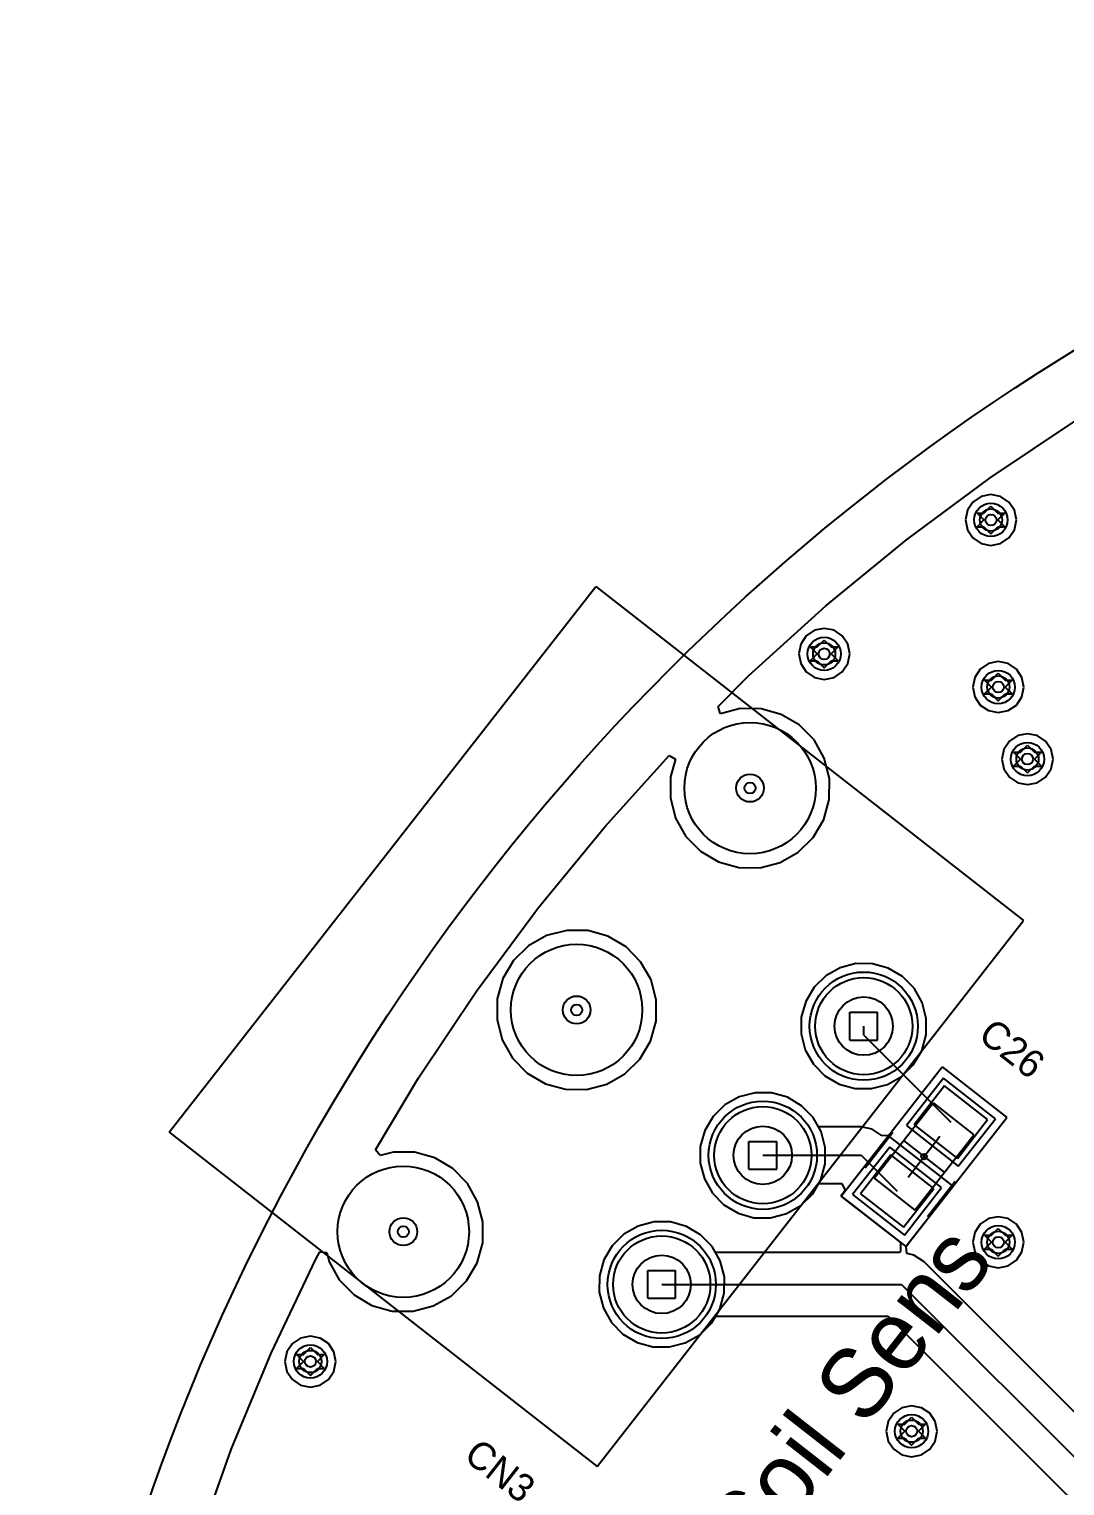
# Model space of a CAD drawing. Header units: millimetres. Extents: x 7.3 to 18.4, y 2.4 to 9.4.
# Drawn here: x 7.802 to 8.548, y 4.624 to 5.674 of the extents above; entities that cross this region are included whole.
import ezdxf

# ---------------------------------------------------------------- set-up
doc = ezdxf.new("R2010")
doc.units = ezdxf.units.MM
doc.header["$MEASUREMENT"] = 0
for name, color, linetype in [('BottomLayer', 5, 'Continuous'), ('BottomSolder', 6, 'Continuous'), ('DrillDrawing', 1, 'Continuous'), ('Mechanical1', 6, 'Continuous'), ('Mechanical13', 56, 'Continuous'), ('Mechanical15', 56, 'Continuous'), ('MidLayer1', 16, 'Continuous'), ('MidLayer2', 76, 'Continuous'), ('MultiLayer', 9, 'Continuous'), ('PadHoleLayer', 156, 'Continuous'), ('TopLayer', 1, 'Continuous'), ('TopOverlay', 2, 'Continuous'), ('TopPaste', 8, 'Continuous'), ('TopSolder', 216, 'Continuous'), ('ViaHoleLayer', 16, 'Continuous')]:
    doc.layers.add(name, color=color, linetype=linetype)

msp = doc.modelspace()

# ---------------------------------------------------------------- linework, layer by layer
at = {"layer": 'BottomLayer'}
for p, q in [((8.4941, 5.3508), (8.5565, 5.3925)), ((8.4338, 5.3061), (8.4941, 5.3508)), ((8.3757, 5.2584), (8.4338, 5.3061)), ((8.3201, 5.208), (8.3757, 5.2584)), ((8.2982, 5.1861), (8.3201, 5.208)), ((8.2996, 5.1811), (8.2982, 5.1861)), ((8.3, 5.1808), (8.2996, 5.1811)), ((8.3141, 5.1845), (8.3, 5.1808)), ((8.3292, 5.1843), (8.3141, 5.1845)), ((8.3437, 5.1803), (8.3292, 5.1843)), ((8.3567, 5.1727), (8.3437, 5.1803)), ((8.3673, 5.1619), (8.3567, 5.1727)), ((8.3747, 5.1488), (8.3673, 5.1619)), ((8.2166, 5.0993), (8.263, 5.1506)), ((8.263, 5.1506), (8.2676, 5.1481)), ((8.2676, 5.1481), (8.264, 5.1352)), ((8.3785, 5.1342), (8.3747, 5.1488)), ((8.264, 5.1352), (8.2638, 5.1201)), ((8.3783, 5.1191), (8.3785, 5.1342)), ((8.2638, 5.1201), (8.2676, 5.1055)), ((8.3743, 5.1046), (8.3783, 5.1191)), ((8.2676, 5.1055), (8.275, 5.0924)), ((8.3667, 5.0916), (8.3743, 5.1046)), ((8.1689, 5.0412), (8.2166, 5.0993)), ((8.275, 5.0924), (8.2856, 5.0817)), ((8.3559, 5.081), (8.3667, 5.0916)), ((8.2856, 5.0817), (8.2986, 5.074)), ((8.3428, 5.0736), (8.3559, 5.081)), ((8.2986, 5.074), (8.3131, 5.07)), ((8.3131, 5.07), (8.3282, 5.0698)), ((8.3282, 5.0698), (8.3428, 5.0736)), ((8.1242, 4.9809), (8.1689, 5.0412)), ((8.1747, 5.0209), (8.1616, 5.0135)), ((8.1893, 5.0247), (8.1747, 5.0209)), ((8.2044, 5.0246), (8.1893, 5.0247)), ((8.2189, 5.0205), (8.2044, 5.0246)), ((8.2319, 5.0129), (8.2189, 5.0205)), ((8.1616, 5.0135), (8.1508, 5.0029)), ((8.2424, 5.0021), (8.2319, 5.0129)), ((8.1508, 5.0029), (8.1432, 4.99)), ((8.2499, 4.989), (8.2424, 5.0021)), ((8.1432, 4.99), (8.1391, 4.9754)), ((8.2536, 4.9744), (8.2499, 4.989)), ((8.0825, 4.9185), (8.1242, 4.9809)), ((8.1391, 4.9754), (8.139, 4.9604)), ((8.2535, 4.9594), (8.2536, 4.9744)), ((8.139, 4.9604), (8.1428, 4.9458)), ((8.2495, 4.9448), (8.2535, 4.9594)), ((8.1428, 4.9458), (8.1502, 4.9326)), ((8.2418, 4.9318), (8.2495, 4.9448)), ((8.1502, 4.9326), (8.1608, 4.9219)), ((8.2311, 4.9213), (8.2418, 4.9318)), ((8.0515, 4.8667), (8.0825, 4.9185)), ((8.1608, 4.9219), (8.1738, 4.9142)), ((8.1738, 4.9142), (8.1883, 4.9102)), ((8.2034, 4.9101), (8.218, 4.9138)), ((8.218, 4.9138), (8.2311, 4.9213)), ((8.1883, 4.9102), (8.2034, 4.9101)), ((8.3134, 4.9048), (8.303, 4.8989)), ((8.3248, 4.9077), (8.3134, 4.9048)), ((8.3367, 4.9076), (8.3248, 4.9077)), ((8.3481, 4.9045), (8.3367, 4.9076)), ((8.3583, 4.8984), (8.3481, 4.9045)), ((8.303, 4.8989), (8.2946, 4.8906)), ((8.3666, 4.89), (8.3583, 4.8984)), ((8.2886, 4.8804), (8.2854, 4.869)), ((8.2946, 4.8906), (8.2886, 4.8804)), ((8.3724, 4.8797), (8.3666, 4.89)), ((8.3754, 4.8682), (8.3724, 4.8797)), ((8.0547, 4.8624), (8.0515, 4.8667)), ((8.0645, 4.8649), (8.0547, 4.8624)), ((8.0795, 4.8648), (8.0645, 4.8649)), ((8.0941, 4.8608), (8.0795, 4.8648)), ((8.1071, 4.8531), (8.0941, 4.8608)), ((8.2854, 4.869), (8.2853, 4.8571)), ((8.3753, 4.8564), (8.3754, 4.8682)), ((8.1176, 4.8424), (8.1071, 4.8531)), ((8.2853, 4.8571), (8.2883, 4.8457)), ((8.3721, 4.8449), (8.3753, 4.8564)), ((8.125, 4.8292), (8.1176, 4.8424)), ((8.2883, 4.8457), (8.2941, 4.8354)), ((8.3661, 4.8347), (8.3721, 4.8449)), ((8.1288, 4.8147), (8.125, 4.8292)), ((8.2941, 4.8354), (8.3024, 4.8269)), ((8.3577, 4.8264), (8.3661, 4.8347)), ((8.3024, 4.8269), (8.3126, 4.8209)), ((8.3126, 4.8209), (8.324, 4.8177)), ((8.324, 4.8177), (8.3359, 4.8176)), ((8.3359, 4.8176), (8.3474, 4.8206)), ((8.3474, 4.8206), (8.3577, 4.8264)), ((8.1287, 4.7996), (8.1288, 4.8147)), ((8.2406, 4.8117), (8.2303, 4.8059)), ((8.2521, 4.8147), (8.2406, 4.8117)), ((8.264, 4.8146), (8.2521, 4.8147)), ((8.2754, 4.8114), (8.264, 4.8146)), ((8.2856, 4.8054), (8.2754, 4.8114)), ((8.1247, 4.7851), (8.1287, 4.7996)), ((8.2219, 4.7975), (8.2159, 4.7873)), ((8.2303, 4.8059), (8.2219, 4.7975)), ((8.2939, 4.7969), (8.2856, 4.8054)), ((8.2997, 4.7866), (8.2939, 4.7969)), ((7.9764, 4.72), (8.0085, 4.7878)), ((8.0085, 4.7878), (8.0113, 4.7931)), ((8.0113, 4.7931), (8.0163, 4.7925)), ((8.0163, 4.7925), (8.018, 4.786)), ((8.018, 4.786), (8.0254, 4.7729)), ((8.2159, 4.7873), (8.2127, 4.7759)), ((8.3027, 4.7751), (8.2997, 4.7866)), ((8.117, 4.7721), (8.1247, 4.7851)), ((8.2127, 4.7759), (8.2126, 4.7641)), ((8.0254, 4.7729), (8.036, 4.7621)), ((8.1063, 4.7615), (8.117, 4.7721)), ((8.3026, 4.7633), (8.3027, 4.7751)), ((8.036, 4.7621), (8.0489, 4.7545)), ((8.0489, 4.7545), (8.0635, 4.7504)), ((8.0931, 4.7541), (8.1063, 4.7615)), ((8.2126, 4.7641), (8.2156, 4.7526)), ((8.2994, 4.7519), (8.3026, 4.7633)), ((8.0635, 4.7504), (8.0785, 4.7503)), ((8.0785, 4.7503), (8.0931, 4.7541)), ((8.2156, 4.7526), (8.2214, 4.7423)), ((8.2934, 4.7417), (8.2994, 4.7519)), ((8.2214, 4.7423), (8.2297, 4.7338)), ((8.2297, 4.7338), (8.2399, 4.7278)), ((8.2746, 4.7275), (8.285, 4.7334)), ((8.285, 4.7334), (8.2934, 4.7417)), ((8.2399, 4.7278), (8.2513, 4.7247)), ((8.2513, 4.7247), (8.2632, 4.7246)), ((8.2632, 4.7246), (8.2746, 4.7275)), ((7.9476, 4.6506), (7.9764, 4.72)), ((7.9223, 4.5799), (7.9476, 4.6506))]:
    msp.add_line(p, q, dxfattribs=at)
for centre, radius in [((8.4947, 5.3204), 0.008), ((8.3746, 5.2239), 0.008), ((8.5, 5.2), 0.008), ((8.521, 5.1481), 0.008), ((8.4031, 4.9557), 0.035), ((8.3304, 4.8627), 0.035), ((8.5, 4.8), 0.008), ((8.2576, 4.7696), 0.035), ((8.0046, 4.7141), 0.008), ((8.4376, 4.6639), 0.008)]:
    msp.add_circle(centre, radius, dxfattribs=at)
at = {"layer": 'BottomSolder'}
for centre, radius in [((8.4947, 5.3204), 0.012), ((8.3746, 5.2239), 0.012), ((8.5, 5.2), 0.012), ((8.521, 5.1481), 0.012), ((8.3212, 5.1272), 0.004), ((8.4031, 4.9557), 0.039), ((8.1963, 4.9674), 0.004), ((8.3304, 4.8627), 0.039), ((8.0715, 4.8076), 0.004), ((8.2576, 4.7696), 0.039), ((8.5, 4.8), 0.012), ((8.0046, 4.7141), 0.012), ((8.4376, 4.6639), 0.012)]:
    msp.add_circle(centre, radius, dxfattribs=at)
at = {"layer": 'DrillDrawing'}
for p, q in [((8.4847, 5.3254), (8.4897, 5.3204)), ((8.4847, 5.3254), (8.4897, 5.3254)), ((8.4897, 5.3254), (8.4947, 5.3304)), ((8.4947, 5.3304), (8.4997, 5.3254)), ((8.4997, 5.3254), (8.5047, 5.3254)), ((8.4997, 5.3204), (8.5047, 5.3254)), ((8.4847, 5.3154), (8.4897, 5.3204)), ((8.4847, 5.3154), (8.4897, 5.3154)), ((8.4897, 5.3154), (8.4947, 5.3104)), ((8.4947, 5.3104), (8.4997, 5.3154)), ((8.4997, 5.3204), (8.5047, 5.3154)), ((8.4997, 5.3154), (8.5047, 5.3154)), ((8.3646, 5.2289), (8.3696, 5.2239)), ((8.3646, 5.2289), (8.3696, 5.2289)), ((8.3696, 5.2289), (8.3746, 5.2339)), ((8.3746, 5.2339), (8.3796, 5.2289)), ((8.3796, 5.2289), (8.3846, 5.2289)), ((8.3796, 5.2239), (8.3846, 5.2289)), ((8.3646, 5.2189), (8.3696, 5.2239)), ((8.3646, 5.2189), (8.3696, 5.2189)), ((8.3696, 5.2189), (8.3746, 5.2139)), ((8.3746, 5.2139), (8.3796, 5.2189)), ((8.3796, 5.2239), (8.3846, 5.2189)), ((8.3796, 5.2189), (8.3846, 5.2189)), ((8.495, 5.205), (8.5, 5.21)), ((8.5, 5.21), (8.505, 5.205)), ((8.49, 5.205), (8.495, 5.2)), ((8.49, 5.205), (8.495, 5.205)), ((8.49, 5.195), (8.495, 5.2)), ((8.505, 5.205), (8.51, 5.205)), ((8.505, 5.2), (8.51, 5.205)), ((8.505, 5.2), (8.51, 5.195)), ((8.49, 5.195), (8.495, 5.195)), ((8.495, 5.195), (8.5, 5.19)), ((8.5, 5.19), (8.505, 5.195)), ((8.505, 5.195), (8.51, 5.195)), ((8.516, 5.1531), (8.521, 5.1581)), ((8.521, 5.1581), (8.526, 5.1531)), ((8.511, 5.1531), (8.516, 5.1481)), ((8.511, 5.1531), (8.516, 5.1531)), ((8.511, 5.1431), (8.516, 5.1481)), ((8.511, 5.1431), (8.516, 5.1431)), ((8.516, 5.1431), (8.521, 5.1381)), ((8.521, 5.1381), (8.526, 5.1431)), ((8.526, 5.1531), (8.531, 5.1531)), ((8.526, 5.1481), (8.531, 5.1531)), ((8.526, 5.1481), (8.531, 5.1431)), ((8.526, 5.1431), (8.531, 5.1431)), ((8.3931, 4.9657), (8.4131, 4.9657)), ((8.3931, 4.9457), (8.3931, 4.9657)), ((8.4131, 4.9457), (8.4131, 4.9657)), ((8.3931, 4.9457), (8.4131, 4.9457)), ((8.3204, 4.8727), (8.3404, 4.8727)), ((8.3204, 4.8527), (8.3204, 4.8727)), ((8.3404, 4.8527), (8.3404, 4.8727)), ((8.3204, 4.8527), (8.3404, 4.8527)), ((8.495, 4.805), (8.5, 4.81)), ((8.5, 4.81), (8.505, 4.805)), ((8.49, 4.805), (8.495, 4.8)), ((8.49, 4.805), (8.495, 4.805)), ((8.49, 4.795), (8.495, 4.8)), ((8.505, 4.805), (8.51, 4.805)), ((8.505, 4.8), (8.51, 4.805)), ((8.505, 4.8), (8.51, 4.795)), ((8.49, 4.795), (8.495, 4.795)), ((8.495, 4.795), (8.5, 4.79)), ((8.5, 4.79), (8.505, 4.795)), ((8.505, 4.795), (8.51, 4.795)), ((8.2476, 4.7796), (8.2676, 4.7796)), ((8.2476, 4.7596), (8.2476, 4.7796)), ((8.2676, 4.7596), (8.2676, 4.7796)), ((8.2476, 4.7596), (8.2676, 4.7596)), ((7.9996, 4.7191), (8.0046, 4.7241)), ((8.0046, 4.7241), (8.0096, 4.7191)), ((7.9946, 4.7191), (7.9996, 4.7141)), ((7.9946, 4.7191), (7.9996, 4.7191)), ((7.9946, 4.7091), (7.9996, 4.7141)), ((8.0096, 4.7191), (8.0146, 4.7191)), ((8.0096, 4.7141), (8.0146, 4.7191)), ((8.0096, 4.7141), (8.0146, 4.7091)), ((7.9946, 4.7091), (7.9996, 4.7091)), ((7.9996, 4.7091), (8.0046, 4.7041)), ((8.0046, 4.7041), (8.0096, 4.7091)), ((8.0096, 4.7091), (8.0146, 4.7091)), ((8.4326, 4.6689), (8.4376, 4.6739)), ((8.4376, 4.6739), (8.4426, 4.6689)), ((8.4276, 4.6689), (8.4326, 4.6639)), ((8.4276, 4.6689), (8.4326, 4.6689)), ((8.4276, 4.6589), (8.4326, 4.6639)), ((8.4426, 4.6689), (8.4476, 4.6689)), ((8.4426, 4.6639), (8.4476, 4.6689)), ((8.4426, 4.6639), (8.4476, 4.6589)), ((8.4276, 4.6589), (8.4326, 4.6589)), ((8.4326, 4.6589), (8.4376, 4.6539)), ((8.4376, 4.6539), (8.4426, 4.6589)), ((8.4426, 4.6589), (8.4476, 4.6589))]:
    msp.add_line(p, q, dxfattribs=at)
for centre in [(8.3212, 5.1272), (8.1963, 4.9674), (8.0715, 4.8076)]:
    msp.add_circle(centre, 0.01, dxfattribs=at)
at = {"layer": 'Mechanical1'}
msp.add_circle((9.3768, 4.0992), 1.5748, dxfattribs=at)
at = {"layer": 'Mechanical13'}
for p, q in [((8.4106, 4.8461), (8.453, 4.9004)), ((8.453, 4.9004), (8.4824, 4.8773)), ((8.44, 4.823), (8.4824, 4.8773)), ((8.4106, 4.8461), (8.44, 4.823))]:
    msp.add_line(p, q, dxfattribs=at)
at = {"layer": 'Mechanical15'}
for p, q in [((8.3869, 4.8333), (8.4596, 4.9264)), ((8.4596, 4.9264), (8.5061, 4.89)), ((8.4334, 4.797), (8.5061, 4.89)), ((8.4318, 4.8732), (8.4612, 4.8502)), ((8.435, 4.847), (8.458, 4.8764)), ((8.3869, 4.8333), (8.4334, 4.797))]:
    msp.add_line(p, q, dxfattribs=at)
at = {"layer": 'MidLayer1'}
for p, q in [((8.4941, 5.3508), (8.5565, 5.3925)), ((8.4338, 5.3061), (8.4941, 5.3508)), ((8.3757, 5.2584), (8.4338, 5.3061)), ((8.3201, 5.208), (8.3757, 5.2584)), ((8.2982, 5.1861), (8.3201, 5.208)), ((8.2996, 5.1811), (8.2982, 5.1861)), ((8.3, 5.1808), (8.2996, 5.1811)), ((8.3141, 5.1845), (8.3, 5.1808)), ((8.3292, 5.1843), (8.3141, 5.1845)), ((8.3437, 5.1803), (8.3292, 5.1843)), ((8.3567, 5.1727), (8.3437, 5.1803)), ((8.3673, 5.1619), (8.3567, 5.1727)), ((8.3747, 5.1488), (8.3673, 5.1619)), ((8.2166, 5.0993), (8.263, 5.1506)), ((8.263, 5.1506), (8.2676, 5.1481)), ((8.2676, 5.1481), (8.264, 5.1352)), ((8.3785, 5.1342), (8.3747, 5.1488)), ((8.264, 5.1352), (8.2638, 5.1201)), ((8.3783, 5.1191), (8.3785, 5.1342)), ((8.2638, 5.1201), (8.2676, 5.1055)), ((8.3743, 5.1046), (8.3783, 5.1191)), ((8.2676, 5.1055), (8.275, 5.0924)), ((8.3667, 5.0916), (8.3743, 5.1046)), ((8.1689, 5.0412), (8.2166, 5.0993)), ((8.275, 5.0924), (8.2856, 5.0817)), ((8.3559, 5.081), (8.3667, 5.0916)), ((8.2856, 5.0817), (8.2986, 5.074)), ((8.3428, 5.0736), (8.3559, 5.081)), ((8.2986, 5.074), (8.3131, 5.07)), ((8.3131, 5.07), (8.3282, 5.0698)), ((8.3282, 5.0698), (8.3428, 5.0736)), ((8.1242, 4.9809), (8.1689, 5.0412)), ((8.1747, 5.0209), (8.1616, 5.0135)), ((8.1893, 5.0247), (8.1747, 5.0209)), ((8.2044, 5.0246), (8.1893, 5.0247)), ((8.2189, 5.0205), (8.2044, 5.0246)), ((8.2319, 5.0129), (8.2189, 5.0205)), ((8.1616, 5.0135), (8.1508, 5.0029)), ((8.2424, 5.0021), (8.2319, 5.0129)), ((8.1508, 5.0029), (8.1432, 4.99)), ((8.2499, 4.989), (8.2424, 5.0021)), ((8.1432, 4.99), (8.1391, 4.9754)), ((8.2536, 4.9744), (8.2499, 4.989)), ((8.0825, 4.9185), (8.1242, 4.9809)), ((8.1391, 4.9754), (8.139, 4.9604)), ((8.2535, 4.9594), (8.2536, 4.9744)), ((8.139, 4.9604), (8.1428, 4.9458)), ((8.2495, 4.9448), (8.2535, 4.9594)), ((8.1428, 4.9458), (8.1502, 4.9326)), ((8.2418, 4.9318), (8.2495, 4.9448)), ((8.1502, 4.9326), (8.1608, 4.9219)), ((8.2311, 4.9213), (8.2418, 4.9318)), ((8.0515, 4.8667), (8.0825, 4.9185)), ((8.1608, 4.9219), (8.1738, 4.9142)), ((8.1738, 4.9142), (8.1883, 4.9102)), ((8.2034, 4.9101), (8.218, 4.9138)), ((8.218, 4.9138), (8.2311, 4.9213)), ((8.1883, 4.9102), (8.2034, 4.9101)), ((8.3134, 4.9048), (8.303, 4.8989)), ((8.3248, 4.9077), (8.3134, 4.9048)), ((8.3367, 4.9076), (8.3248, 4.9077)), ((8.3481, 4.9045), (8.3367, 4.9076)), ((8.3583, 4.8984), (8.3481, 4.9045)), ((8.303, 4.8989), (8.2946, 4.8906)), ((8.3666, 4.89), (8.3583, 4.8984)), ((8.2886, 4.8804), (8.2854, 4.869)), ((8.2946, 4.8906), (8.2886, 4.8804)), ((8.3724, 4.8797), (8.3666, 4.89)), ((8.3754, 4.8682), (8.3724, 4.8797)), ((8.0547, 4.8624), (8.0515, 4.8667)), ((8.0645, 4.8649), (8.0547, 4.8624)), ((8.0795, 4.8648), (8.0645, 4.8649)), ((8.0941, 4.8608), (8.0795, 4.8648)), ((8.1071, 4.8531), (8.0941, 4.8608)), ((8.2854, 4.869), (8.2853, 4.8571)), ((8.3753, 4.8564), (8.3754, 4.8682)), ((8.1176, 4.8424), (8.1071, 4.8531)), ((8.2853, 4.8571), (8.2883, 4.8457)), ((8.3721, 4.8449), (8.3753, 4.8564)), ((8.125, 4.8292), (8.1176, 4.8424)), ((8.2883, 4.8457), (8.2941, 4.8354)), ((8.3661, 4.8347), (8.3721, 4.8449)), ((8.1288, 4.8147), (8.125, 4.8292)), ((8.2941, 4.8354), (8.3024, 4.8269)), ((8.3577, 4.8264), (8.3661, 4.8347)), ((8.3024, 4.8269), (8.3126, 4.8209)), ((8.3126, 4.8209), (8.324, 4.8177)), ((8.324, 4.8177), (8.3359, 4.8176)), ((8.3359, 4.8176), (8.3474, 4.8206)), ((8.3474, 4.8206), (8.3577, 4.8264)), ((8.1287, 4.7996), (8.1288, 4.8147)), ((8.2406, 4.8117), (8.2303, 4.8059)), ((8.2521, 4.8147), (8.2406, 4.8117)), ((8.264, 4.8146), (8.2521, 4.8147)), ((8.2754, 4.8114), (8.264, 4.8146)), ((8.2856, 4.8054), (8.2754, 4.8114)), ((8.1247, 4.7851), (8.1287, 4.7996)), ((8.2219, 4.7975), (8.2159, 4.7873)), ((8.2303, 4.8059), (8.2219, 4.7975)), ((8.2939, 4.7969), (8.2856, 4.8054)), ((8.2997, 4.7866), (8.2939, 4.7969)), ((7.9764, 4.72), (8.0085, 4.7878)), ((8.0085, 4.7878), (8.0113, 4.7931)), ((8.0113, 4.7931), (8.0163, 4.7925)), ((8.0163, 4.7925), (8.018, 4.786)), ((8.018, 4.786), (8.0254, 4.7729)), ((8.2159, 4.7873), (8.2127, 4.7759)), ((8.3027, 4.7751), (8.2997, 4.7866)), ((8.117, 4.7721), (8.1247, 4.7851)), ((8.2127, 4.7759), (8.2126, 4.7641)), ((8.0254, 4.7729), (8.036, 4.7621)), ((8.1063, 4.7615), (8.117, 4.7721)), ((8.3026, 4.7633), (8.3027, 4.7751)), ((8.036, 4.7621), (8.0489, 4.7545)), ((8.0489, 4.7545), (8.0635, 4.7504)), ((8.0931, 4.7541), (8.1063, 4.7615)), ((8.2126, 4.7641), (8.2156, 4.7526)), ((8.2994, 4.7519), (8.3026, 4.7633)), ((8.0635, 4.7504), (8.0785, 4.7503)), ((8.0785, 4.7503), (8.0931, 4.7541)), ((8.2156, 4.7526), (8.2214, 4.7423)), ((8.2934, 4.7417), (8.2994, 4.7519)), ((8.2214, 4.7423), (8.2297, 4.7338)), ((8.2297, 4.7338), (8.2399, 4.7278)), ((8.2746, 4.7275), (8.285, 4.7334)), ((8.285, 4.7334), (8.2934, 4.7417)), ((8.2399, 4.7278), (8.2513, 4.7247)), ((8.2513, 4.7247), (8.2632, 4.7246)), ((8.2632, 4.7246), (8.2746, 4.7275)), ((7.9476, 4.6506), (7.9764, 4.72)), ((7.9223, 4.5799), (7.9476, 4.6506))]:
    msp.add_line(p, q, dxfattribs=at)
for centre, radius in [((8.4947, 5.3204), 0.008), ((8.3746, 5.2239), 0.008), ((8.5, 5.2), 0.008), ((8.521, 5.1481), 0.008), ((8.4031, 4.9557), 0.035), ((8.3304, 4.8627), 0.035), ((8.5, 4.8), 0.008), ((8.2576, 4.7696), 0.035), ((8.0046, 4.7141), 0.008), ((8.4376, 4.6639), 0.008)]:
    msp.add_circle(centre, radius, dxfattribs=at)
at = {"layer": 'MidLayer2'}
for p, q in [((8.4941, 5.3508), (8.5565, 5.3925)), ((8.4338, 5.3061), (8.4941, 5.3508)), ((8.4817, 5.3333), (8.4778, 5.3274)), ((8.4877, 5.3373), (8.4817, 5.3333)), ((8.4947, 5.3387), (8.4877, 5.3373)), ((8.5017, 5.3373), (8.4947, 5.3387)), ((8.5077, 5.3333), (8.5017, 5.3373)), ((8.5117, 5.3274), (8.5077, 5.3333)), ((8.4778, 5.3274), (8.4764, 5.3204)), ((8.5131, 5.3204), (8.5117, 5.3274)), ((8.4764, 5.3204), (8.4778, 5.3133)), ((8.4778, 5.3133), (8.4817, 5.3074)), ((8.5077, 5.3074), (8.5117, 5.3133)), ((8.5117, 5.3133), (8.5131, 5.3204)), ((8.3757, 5.2584), (8.4338, 5.3061)), ((8.4817, 5.3074), (8.4877, 5.3034)), ((8.4877, 5.3034), (8.4947, 5.302)), ((8.4947, 5.302), (8.5017, 5.3034)), ((8.5017, 5.3034), (8.5077, 5.3074)), ((8.3201, 5.208), (8.3757, 5.2584)), ((8.3676, 5.2409), (8.3617, 5.2369)), ((8.3746, 5.2423), (8.3676, 5.2409)), ((8.3817, 5.2409), (8.3746, 5.2423)), ((8.3876, 5.2369), (8.3817, 5.2409)), ((8.3577, 5.2309), (8.3563, 5.2239)), ((8.3617, 5.2369), (8.3577, 5.2309)), ((8.3916, 5.2309), (8.3876, 5.2369)), ((8.393, 5.2239), (8.3916, 5.2309)), ((8.3563, 5.2239), (8.3577, 5.2169)), ((8.3577, 5.2169), (8.3617, 5.2109)), ((8.3876, 5.2109), (8.3916, 5.2169)), ((8.3916, 5.2169), (8.393, 5.2239)), ((8.493, 5.217), (8.487, 5.213)), ((8.5, 5.2184), (8.493, 5.217)), ((8.507, 5.217), (8.5, 5.2184)), ((8.513, 5.213), (8.507, 5.217)), ((8.2982, 5.1861), (8.3201, 5.208)), ((8.3617, 5.2109), (8.3676, 5.2069)), ((8.3676, 5.2069), (8.3746, 5.2055)), ((8.3746, 5.2055), (8.3817, 5.2069)), ((8.3817, 5.2069), (8.3876, 5.2109)), ((8.483, 5.207), (8.4816, 5.2)), ((8.487, 5.213), (8.483, 5.207)), ((8.517, 5.207), (8.513, 5.213)), ((8.5184, 5.2), (8.517, 5.207)), ((8.4816, 5.2), (8.483, 5.193)), ((8.517, 5.193), (8.5184, 5.2)), ((8.2996, 5.1811), (8.2982, 5.1861)), ((8.483, 5.193), (8.487, 5.187)), ((8.487, 5.187), (8.493, 5.183)), ((8.507, 5.183), (8.513, 5.187)), ((8.513, 5.187), (8.517, 5.193)), ((8.3, 5.1808), (8.2996, 5.1811)), ((8.3141, 5.1845), (8.3, 5.1808)), ((8.3292, 5.1843), (8.3141, 5.1845)), ((8.3437, 5.1803), (8.3292, 5.1843)), ((8.3567, 5.1727), (8.3437, 5.1803)), ((8.493, 5.183), (8.5, 5.1816)), ((8.5, 5.1816), (8.507, 5.183)), ((8.3673, 5.1619), (8.3567, 5.1727)), ((8.514, 5.165), (8.508, 5.1611)), ((8.521, 5.1664), (8.514, 5.165)), ((8.528, 5.165), (8.521, 5.1664)), ((8.534, 5.1611), (8.528, 5.165)), ((8.3747, 5.1488), (8.3673, 5.1619)), ((8.504, 5.1551), (8.5026, 5.1481)), ((8.508, 5.1611), (8.504, 5.1551)), ((8.538, 5.1551), (8.534, 5.1611)), ((8.5394, 5.1481), (8.538, 5.1551)), ((8.2166, 5.0993), (8.263, 5.1506)), ((8.263, 5.1506), (8.2676, 5.1481)), ((8.2676, 5.1481), (8.264, 5.1352)), ((8.3785, 5.1342), (8.3747, 5.1488)), ((8.5026, 5.1481), (8.504, 5.1411)), ((8.538, 5.1411), (8.5394, 5.1481)), ((8.264, 5.1352), (8.2638, 5.1201)), ((8.3783, 5.1191), (8.3785, 5.1342)), ((8.504, 5.1411), (8.508, 5.1351)), ((8.508, 5.1351), (8.514, 5.1311)), ((8.528, 5.1311), (8.534, 5.1351)), ((8.534, 5.1351), (8.538, 5.1411)), ((8.514, 5.1311), (8.521, 5.1297)), ((8.521, 5.1297), (8.528, 5.1311)), ((8.2638, 5.1201), (8.2676, 5.1055)), ((8.3743, 5.1046), (8.3783, 5.1191)), ((8.2676, 5.1055), (8.275, 5.0924)), ((8.3667, 5.0916), (8.3743, 5.1046)), ((8.1689, 5.0412), (8.2166, 5.0993)), ((8.275, 5.0924), (8.2856, 5.0817)), ((8.3559, 5.081), (8.3667, 5.0916)), ((8.2856, 5.0817), (8.2986, 5.074)), ((8.3428, 5.0736), (8.3559, 5.081)), ((8.2986, 5.074), (8.3131, 5.07)), ((8.3131, 5.07), (8.3282, 5.0698)), ((8.3282, 5.0698), (8.3428, 5.0736)), ((8.1242, 4.9809), (8.1689, 5.0412)), ((8.1747, 5.0209), (8.1616, 5.0135)), ((8.1893, 5.0247), (8.1747, 5.0209)), ((8.2044, 5.0246), (8.1893, 5.0247)), ((8.2189, 5.0205), (8.2044, 5.0246)), ((8.2319, 5.0129), (8.2189, 5.0205)), ((8.1616, 5.0135), (8.1508, 5.0029)), ((8.2424, 5.0021), (8.2319, 5.0129)), ((8.1508, 5.0029), (8.1432, 4.99)), ((8.2499, 4.989), (8.2424, 5.0021)), ((8.3861, 4.9978), (8.3758, 4.992)), ((8.3975, 5.0008), (8.3861, 4.9978)), ((8.4094, 5.0007), (8.3975, 5.0008)), ((8.4208, 4.9975), (8.4094, 5.0007)), ((8.431, 4.9915), (8.4208, 4.9975)), ((8.1432, 4.99), (8.1391, 4.9754)), ((8.2536, 4.9744), (8.2499, 4.989)), ((8.3758, 4.992), (8.3673, 4.9837)), ((8.4393, 4.9831), (8.431, 4.9915)), ((8.0825, 4.9185), (8.1242, 4.9809)), ((8.1391, 4.9754), (8.139, 4.9604)), ((8.3673, 4.9837), (8.3613, 4.9735)), ((8.4452, 4.9728), (8.4393, 4.9831)), ((8.2535, 4.9594), (8.2536, 4.9744)), ((8.3613, 4.9735), (8.3581, 4.9621)), ((8.4481, 4.9613), (8.4452, 4.9728)), ((8.139, 4.9604), (8.1428, 4.9458)), ((8.2495, 4.9448), (8.2535, 4.9594)), ((8.3581, 4.9621), (8.358, 4.9502)), ((8.448, 4.9494), (8.4481, 4.9613)), ((8.1428, 4.9458), (8.1502, 4.9326)), ((8.2418, 4.9318), (8.2495, 4.9448)), ((8.358, 4.9502), (8.361, 4.9387)), ((8.4449, 4.938), (8.448, 4.9494)), ((8.361, 4.9387), (8.3668, 4.9284)), ((8.4388, 4.9278), (8.4449, 4.938)), ((8.1502, 4.9326), (8.1608, 4.9219)), ((8.2311, 4.9213), (8.2418, 4.9318)), ((8.3668, 4.9284), (8.3751, 4.92)), ((8.4304, 4.9195), (8.4388, 4.9278)), ((8.0515, 4.8667), (8.0825, 4.9185)), ((8.1608, 4.9219), (8.1738, 4.9142)), ((8.1738, 4.9142), (8.1883, 4.9102)), ((8.2034, 4.9101), (8.218, 4.9138)), ((8.218, 4.9138), (8.2311, 4.9213)), ((8.3751, 4.92), (8.3853, 4.914)), ((8.3853, 4.914), (8.3968, 4.9108)), ((8.4086, 4.9107), (8.4201, 4.9137)), ((8.4201, 4.9137), (8.4304, 4.9195)), ((8.1883, 4.9102), (8.2034, 4.9101)), ((8.3968, 4.9108), (8.4086, 4.9107)), ((8.0547, 4.8624), (8.0515, 4.8667)), ((8.0645, 4.8649), (8.0547, 4.8624)), ((8.0795, 4.8648), (8.0645, 4.8649)), ((8.0941, 4.8608), (8.0795, 4.8648)), ((8.1071, 4.8531), (8.0941, 4.8608)), ((8.1176, 4.8424), (8.1071, 4.8531)), ((8.125, 4.8292), (8.1176, 4.8424)), ((8.1288, 4.8147), (8.125, 4.8292)), ((8.5, 4.8184), (8.493, 4.817)), ((8.507, 4.817), (8.5, 4.8184)), ((8.1287, 4.7996), (8.1288, 4.8147)), ((8.2406, 4.8117), (8.2303, 4.8059)), ((8.2521, 4.8147), (8.2406, 4.8117)), ((8.264, 4.8146), (8.2521, 4.8147)), ((8.2754, 4.8114), (8.264, 4.8146)), ((8.2856, 4.8054), (8.2754, 4.8114)), ((8.483, 4.807), (8.4816, 4.8)), ((8.487, 4.813), (8.483, 4.807)), ((8.493, 4.817), (8.487, 4.813)), ((8.513, 4.813), (8.507, 4.817)), ((8.517, 4.807), (8.513, 4.813)), ((8.5184, 4.8), (8.517, 4.807)), ((8.1247, 4.7851), (8.1287, 4.7996)), ((8.2219, 4.7975), (8.2159, 4.7873)), ((8.2303, 4.8059), (8.2219, 4.7975)), ((8.2939, 4.7969), (8.2856, 4.8054)), ((8.2997, 4.7866), (8.2939, 4.7969)), ((8.4816, 4.8), (8.483, 4.793)), ((8.517, 4.793), (8.5184, 4.8)), ((7.9764, 4.72), (8.0085, 4.7878)), ((8.0085, 4.7878), (8.0113, 4.7931)), ((8.0113, 4.7931), (8.0163, 4.7925)), ((8.0163, 4.7925), (8.018, 4.786)), ((8.018, 4.786), (8.0254, 4.7729)), ((8.2159, 4.7873), (8.2127, 4.7759)), ((8.3027, 4.7751), (8.2997, 4.7866)), ((8.483, 4.793), (8.487, 4.787)), ((8.487, 4.787), (8.493, 4.783)), ((8.507, 4.783), (8.513, 4.787)), ((8.513, 4.787), (8.517, 4.793)), ((8.117, 4.7721), (8.1247, 4.7851)), ((8.2127, 4.7759), (8.2126, 4.7641)), ((8.493, 4.783), (8.5, 4.7816)), ((8.5, 4.7816), (8.507, 4.783)), ((8.0254, 4.7729), (8.036, 4.7621)), ((8.1063, 4.7615), (8.117, 4.7721)), ((8.3026, 4.7633), (8.3027, 4.7751)), ((8.036, 4.7621), (8.0489, 4.7545)), ((8.0489, 4.7545), (8.0635, 4.7504)), ((8.0931, 4.7541), (8.1063, 4.7615)), ((8.2126, 4.7641), (8.2156, 4.7526)), ((8.2994, 4.7519), (8.3026, 4.7633)), ((8.0635, 4.7504), (8.0785, 4.7503)), ((8.0785, 4.7503), (8.0931, 4.7541)), ((8.2156, 4.7526), (8.2214, 4.7423)), ((8.2934, 4.7417), (8.2994, 4.7519)), ((8.2214, 4.7423), (8.2297, 4.7338)), ((8.2297, 4.7338), (8.2399, 4.7278)), ((8.2746, 4.7275), (8.285, 4.7334)), ((8.285, 4.7334), (8.2934, 4.7417)), ((7.9916, 4.727), (7.9876, 4.7211)), ((7.9975, 4.731), (7.9916, 4.727)), ((8.0046, 4.7324), (7.9975, 4.731)), ((8.0116, 4.731), (8.0046, 4.7324)), ((8.0175, 4.727), (8.0116, 4.731)), ((8.0215, 4.7211), (8.0175, 4.727)), ((8.2399, 4.7278), (8.2513, 4.7247)), ((8.2513, 4.7247), (8.2632, 4.7246)), ((8.2632, 4.7246), (8.2746, 4.7275)), ((7.9476, 4.6506), (7.9764, 4.72)), ((7.9876, 4.7211), (7.9862, 4.7141)), ((7.9862, 4.7141), (7.9876, 4.707)), ((8.0229, 4.7141), (8.0215, 4.7211)), ((8.0215, 4.707), (8.0229, 4.7141)), ((7.9876, 4.707), (7.9916, 4.7011)), ((8.0175, 4.7011), (8.0215, 4.707)), ((7.9916, 4.7011), (7.9975, 4.6971)), ((7.9975, 4.6971), (8.0046, 4.6957)), ((8.0046, 4.6957), (8.0116, 4.6971)), ((8.0116, 4.6971), (8.0175, 4.7011)), ((8.4376, 4.6822), (8.4306, 4.6808)), ((8.4447, 4.6808), (8.4376, 4.6822)), ((8.4207, 4.6709), (8.4193, 4.6639)), ((8.4247, 4.6768), (8.4207, 4.6709)), ((8.4306, 4.6808), (8.4247, 4.6768)), ((8.4506, 4.6768), (8.4447, 4.6808)), ((8.4546, 4.6709), (8.4506, 4.6768)), ((8.456, 4.6639), (8.4546, 4.6709)), ((8.4193, 4.6639), (8.4207, 4.6568)), ((8.4546, 4.6568), (8.456, 4.6639)), ((7.9223, 4.5799), (7.9476, 4.6506)), ((8.4207, 4.6568), (8.4247, 4.6509)), ((8.4247, 4.6509), (8.4306, 4.6469)), ((8.4447, 4.6469), (8.4506, 4.6509)), ((8.4506, 4.6509), (8.4546, 4.6568)), ((8.4306, 4.6469), (8.4376, 4.6455)), ((8.4376, 4.6455), (8.4447, 4.6469))]:
    msp.add_line(p, q, dxfattribs=at)
for centre, radius in [((8.4947, 5.3204), 0.008), ((8.3746, 5.2239), 0.008), ((8.5, 5.2), 0.008), ((8.521, 5.1481), 0.008), ((8.4031, 4.9557), 0.035), ((8.3304, 4.8627), 0.035), ((8.5, 4.8), 0.008), ((8.2576, 4.7696), 0.035), ((8.0046, 4.7141), 0.008), ((8.4376, 4.6639), 0.008)]:
    msp.add_circle(centre, radius, dxfattribs=at)
at = {"layer": 'MultiLayer'}
for centre, radius in [((8.4947, 5.3204), 0.008), ((8.3746, 5.2239), 0.008), ((8.5, 5.2), 0.008), ((8.521, 5.1481), 0.008), ((8.4031, 4.9557), 0.035), ((8.3304, 4.8627), 0.035), ((8.5, 4.8), 0.008), ((8.2576, 4.7696), 0.035), ((8.0046, 4.7141), 0.008), ((8.4376, 4.6639), 0.008)]:
    msp.add_circle(centre, radius, dxfattribs=at)
at = {"layer": 'PadHoleLayer'}
for centre, radius in [((8.3212, 5.1272), 0.0473), ((8.1963, 4.9674), 0.0473), ((8.4031, 4.9557), 0.021), ((8.3304, 4.8627), 0.021), ((8.0715, 4.8076), 0.0473), ((8.2576, 4.7696), 0.021)]:
    msp.add_circle(centre, radius, dxfattribs=at)
at = {"layer": 'TopLayer'}
for p, q in [((8.4941, 5.3508), (8.5565, 5.3925)), ((8.4338, 5.3061), (8.4941, 5.3508)), ((8.3757, 5.2584), (8.4338, 5.3061)), ((8.3201, 5.208), (8.3757, 5.2584)), ((8.2982, 5.1861), (8.3201, 5.208)), ((8.2996, 5.1811), (8.2982, 5.1861)), ((8.3, 5.1808), (8.2996, 5.1811)), ((8.3141, 5.1845), (8.3, 5.1808)), ((8.3292, 5.1843), (8.3141, 5.1845)), ((8.3437, 5.1803), (8.3292, 5.1843)), ((8.3567, 5.1727), (8.3437, 5.1803)), ((8.3673, 5.1619), (8.3567, 5.1727)), ((8.3747, 5.1488), (8.3673, 5.1619)), ((8.2166, 5.0993), (8.263, 5.1506)), ((8.263, 5.1506), (8.2676, 5.1481)), ((8.2676, 5.1481), (8.264, 5.1352)), ((8.3785, 5.1342), (8.3747, 5.1488)), ((8.264, 5.1352), (8.2638, 5.1201)), ((8.3783, 5.1191), (8.3785, 5.1342)), ((8.2638, 5.1201), (8.2676, 5.1055)), ((8.3743, 5.1046), (8.3783, 5.1191)), ((8.2676, 5.1055), (8.275, 5.0924)), ((8.3667, 5.0916), (8.3743, 5.1046)), ((8.1689, 5.0412), (8.2166, 5.0993)), ((8.275, 5.0924), (8.2856, 5.0817)), ((8.3559, 5.081), (8.3667, 5.0916)), ((8.2856, 5.0817), (8.2986, 5.074)), ((8.3428, 5.0736), (8.3559, 5.081)), ((8.2986, 5.074), (8.3131, 5.07)), ((8.3131, 5.07), (8.3282, 5.0698)), ((8.3282, 5.0698), (8.3428, 5.0736)), ((8.1242, 4.9809), (8.1689, 5.0412)), ((8.1747, 5.0209), (8.1616, 5.0135)), ((8.1893, 5.0247), (8.1747, 5.0209)), ((8.2044, 5.0246), (8.1893, 5.0247)), ((8.2189, 5.0205), (8.2044, 5.0246)), ((8.2319, 5.0129), (8.2189, 5.0205)), ((8.1616, 5.0135), (8.1508, 5.0029)), ((8.2424, 5.0021), (8.2319, 5.0129)), ((8.1508, 5.0029), (8.1432, 4.99)), ((8.2499, 4.989), (8.2424, 5.0021)), ((8.1432, 4.99), (8.1391, 4.9754)), ((8.2536, 4.9744), (8.2499, 4.989)), ((8.0825, 4.9185), (8.1242, 4.9809)), ((8.1391, 4.9754), (8.139, 4.9604)), ((8.2535, 4.9594), (8.2536, 4.9744)), ((8.139, 4.9604), (8.1428, 4.9458)), ((8.2495, 4.9448), (8.2535, 4.9594)), ((8.4031, 4.9493), (8.4031, 4.9557)), ((8.1428, 4.9458), (8.1502, 4.9326)), ((8.2418, 4.9318), (8.2495, 4.9448)), ((8.4031, 4.9493), (8.4659, 4.8865)), ((8.1502, 4.9326), (8.1608, 4.9219)), ((8.2311, 4.9213), (8.2418, 4.9318)), ((8.0515, 4.8667), (8.0825, 4.9185)), ((8.1608, 4.9219), (8.1738, 4.9142)), ((8.1738, 4.9142), (8.1883, 4.9102)), ((8.2034, 4.9101), (8.218, 4.9138)), ((8.218, 4.9138), (8.2311, 4.9213)), ((8.4613, 4.9126), (8.4395, 4.8847)), ((8.4923, 4.8884), (8.4613, 4.9126)), ((8.1883, 4.9102), (8.2034, 4.9101)), ((8.3134, 4.9048), (8.303, 4.8989)), ((8.3248, 4.9077), (8.3134, 4.9048)), ((8.3367, 4.9076), (8.3248, 4.9077)), ((8.3481, 4.9045), (8.3367, 4.9076)), ((8.3583, 4.8984), (8.3481, 4.9045)), ((8.303, 4.8989), (8.2946, 4.8906)), ((8.3666, 4.89), (8.3583, 4.8984)), ((8.2886, 4.8804), (8.2854, 4.869)), ((8.2946, 4.8906), (8.2886, 4.8804)), ((8.3705, 4.8831), (8.3666, 4.89)), ((8.4013, 4.8831), (8.3705, 4.8831)), ((8.4091, 4.8815), (8.4013, 4.8831)), ((8.4157, 4.8771), (8.4091, 4.8815)), ((8.4395, 4.8847), (8.4705, 4.8604)), ((8.4705, 4.8604), (8.4923, 4.8884)), ((8.4161, 4.8767), (8.4157, 4.8771)), ((8.4208, 4.877), (8.4161, 4.8767)), ((8.4676, 4.8404), (8.4208, 4.877)), ((8.4208, 4.877), (8.4208, 4.877)), ((8.0547, 4.8624), (8.0515, 4.8667)), ((8.0645, 4.8649), (8.0547, 4.8624)), ((8.0795, 4.8648), (8.0645, 4.8649)), ((8.0941, 4.8608), (8.0795, 4.8648)), ((8.1071, 4.8531), (8.0941, 4.8608)), ((8.2854, 4.869), (8.2853, 4.8571)), ((8.3304, 4.8627), (8.4013, 4.8627)), ((8.4225, 4.863), (8.4007, 4.835)), ((8.4013, 4.8627), (8.4271, 4.8369)), ((8.4535, 4.8387), (8.4225, 4.863)), ((8.1176, 4.8424), (8.1071, 4.8531)), ((8.2853, 4.8571), (8.2883, 4.8457)), ((8.125, 4.8292), (8.1176, 4.8424)), ((8.2883, 4.8457), (8.2941, 4.8354)), ((8.3661, 4.8347), (8.3706, 4.8423)), ((8.3706, 4.8423), (8.3873, 4.8423)), ((8.3873, 4.8423), (8.3898, 4.8373)), ((8.4317, 4.8108), (8.4535, 4.8387)), ((8.4364, 4.8005), (8.4676, 4.8404)), ((8.1288, 4.8147), (8.125, 4.8292)), ((8.2941, 4.8354), (8.3024, 4.8269)), ((8.3577, 4.8264), (8.3661, 4.8347)), ((8.3898, 4.8373), (8.3866, 4.8333)), ((8.3866, 4.8333), (8.4295, 4.7999)), ((8.4007, 4.835), (8.4317, 4.8108)), ((8.3024, 4.8269), (8.3126, 4.8209)), ((8.3126, 4.8209), (8.324, 4.8177)), ((8.324, 4.8177), (8.3359, 4.8176)), ((8.3359, 4.8176), (8.3474, 4.8206)), ((8.3474, 4.8206), (8.3577, 4.8264)), ((8.1287, 4.7996), (8.1288, 4.8147)), ((8.2406, 4.8117), (8.2303, 4.8059)), ((8.2521, 4.8147), (8.2406, 4.8117)), ((8.264, 4.8146), (8.2521, 4.8147)), ((8.2754, 4.8114), (8.264, 4.8146)), ((8.2856, 4.8054), (8.2754, 4.8114)), ((8.1247, 4.7851), (8.1287, 4.7996)), ((8.2219, 4.7975), (8.2159, 4.7873)), ((8.2303, 4.8059), (8.2219, 4.7975)), ((8.2939, 4.7969), (8.2856, 4.8054)), ((8.2964, 4.7925), (8.2939, 4.7969)), ((8.4295, 4.7999), (8.4296, 4.7997)), ((8.4296, 4.7997), (8.4296, 4.7934)), ((8.4336, 4.797), (8.4363, 4.8005)), ((8.4341, 4.7918), (8.4336, 4.797)), ((8.4363, 4.8005), (8.4363, 4.8005)), ((8.4363, 4.8005), (8.4364, 4.8005)), ((7.9764, 4.72), (8.0085, 4.7878)), ((8.0085, 4.7878), (8.0113, 4.7931)), ((8.0113, 4.7931), (8.0163, 4.7925)), ((8.0163, 4.7925), (8.018, 4.786)), ((8.018, 4.786), (8.0254, 4.7729)), ((8.2159, 4.7873), (8.2127, 4.7759)), ((8.4287, 4.7925), (8.2964, 4.7925)), ((8.4296, 4.7934), (8.4287, 4.7925)), ((8.4391, 4.7908), (8.4341, 4.7918)), ((8.4465, 4.7858), (8.4391, 4.7908)), ((8.8418, 4.3905), (8.4465, 4.7858)), ((8.117, 4.7721), (8.1247, 4.7851)), ((8.2127, 4.7759), (8.2126, 4.7641)), ((8.0254, 4.7729), (8.036, 4.7621)), ((8.1063, 4.7615), (8.117, 4.7721)), ((8.2576, 4.7696), (8.4303, 4.7696)), ((8.4303, 4.7696), (8.8323, 4.3676)), ((8.036, 4.7621), (8.0489, 4.7545)), ((8.0489, 4.7545), (8.0635, 4.7504)), ((8.0931, 4.7541), (8.1063, 4.7615)), ((8.2126, 4.7641), (8.2156, 4.7526)), ((8.0635, 4.7504), (8.0785, 4.7503)), ((8.0785, 4.7503), (8.0931, 4.7541)), ((8.2156, 4.7526), (8.2214, 4.7423)), ((8.2934, 4.7417), (8.2964, 4.7467)), ((8.2964, 4.7467), (8.4208, 4.7467)), ((8.4208, 4.7467), (8.8161, 4.3514)), ((8.2214, 4.7423), (8.2297, 4.7338)), ((8.2297, 4.7338), (8.2399, 4.7278)), ((8.2746, 4.7275), (8.285, 4.7334)), ((8.285, 4.7334), (8.2934, 4.7417)), ((8.2399, 4.7278), (8.2513, 4.7247)), ((8.2513, 4.7247), (8.2632, 4.7246)), ((8.2632, 4.7246), (8.2746, 4.7275)), ((7.9476, 4.6506), (7.9764, 4.72)), ((7.9223, 4.5799), (7.9476, 4.6506))]:
    msp.add_line(p, q, dxfattribs=at)
for centre, radius in [((8.4947, 5.3204), 0.008), ((8.3746, 5.2239), 0.008), ((8.5, 5.2), 0.008), ((8.521, 5.1481), 0.008), ((8.4031, 4.9557), 0.035), ((8.3304, 4.8627), 0.035), ((8.5, 4.8), 0.008), ((8.2576, 4.7696), 0.035), ((8.0046, 4.7141), 0.008), ((8.4376, 4.6639), 0.008)]:
    msp.add_circle(centre, radius, dxfattribs=at)
at = {"layer": 'TopOverlay'}
for p, q in [((7.9028, 4.8792), (8.2101, 5.2725)), ((8.2101, 5.2725), (8.5182, 5.0317)), ((8.211, 4.6385), (8.5182, 5.0317)), ((7.9028, 4.8792), (8.211, 4.6385)), ((8.404, 4.8537), (8.424, 4.8793)), ((8.449, 4.8185), (8.469, 4.8441))]:
    msp.add_line(p, q, dxfattribs=at)
msp.add_circle((8.4465, 4.8617), 0.00197, dxfattribs=at)
at = {"layer": 'TopPaste'}
for p, q in [((8.4613, 4.9126), (8.4395, 4.8847)), ((8.4923, 4.8884), (8.4613, 4.9126)), ((8.4395, 4.8847), (8.4705, 4.8604)), ((8.4705, 4.8604), (8.4923, 4.8884)), ((8.4225, 4.863), (8.4007, 4.835)), ((8.4535, 4.8387), (8.4225, 4.863)), ((8.4317, 4.8108), (8.4535, 4.8387)), ((8.4007, 4.835), (8.4317, 4.8108))]:
    msp.add_line(p, q, dxfattribs=at)
at = {"layer": 'TopSolder'}
for p, q in [((8.4606, 4.9182), (8.4339, 4.884)), ((8.4979, 4.889), (8.4606, 4.9182)), ((8.4339, 4.884), (8.4712, 4.8548)), ((8.4712, 4.8548), (8.4979, 4.889)), ((8.4218, 4.8686), (8.3951, 4.8343)), ((8.4591, 4.8394), (8.4218, 4.8686)), ((8.4324, 4.8052), (8.4591, 4.8394)), ((8.3951, 4.8343), (8.4324, 4.8052))]:
    msp.add_line(p, q, dxfattribs=at)
for centre, radius in [((8.4947, 5.3204), 0.012), ((8.3746, 5.2239), 0.012), ((8.5, 5.2), 0.012), ((8.521, 5.1481), 0.012), ((8.3212, 5.1272), 0.004), ((8.4031, 4.9557), 0.039), ((8.1963, 4.9674), 0.004), ((8.3304, 4.8627), 0.039), ((8.0715, 4.8076), 0.004), ((8.2576, 4.7696), 0.039), ((8.5, 4.8), 0.012), ((8.0046, 4.7141), 0.012), ((8.4376, 4.6639), 0.012)]:
    msp.add_circle(centre, radius, dxfattribs=at)
at = {"layer": 'ViaHoleLayer'}
for centre in [(8.4947, 5.3204), (8.3746, 5.2239), (8.5, 5.2), (8.521, 5.1481), (8.5, 4.8), (8.0046, 4.7141), (8.4376, 4.6639)]:
    msp.add_circle(centre, 0.004, dxfattribs=at)

# ---------------------------------------------------------------- texts
at = {"layer": 'TopOverlay'}
for s, height, rotation, p in [('C26', 0.02, 322, (8.4845, 4.9469)), ('Soil Sens', 0.05, 52, (8.324, 4.5635)), ('CN3', 0.02, 322, (8.114, 4.6441))]:
    msp.add_text(s, height=height, rotation=rotation, dxfattribs=at).set_placement(p)

doc.saveas('drawing.dxf')
